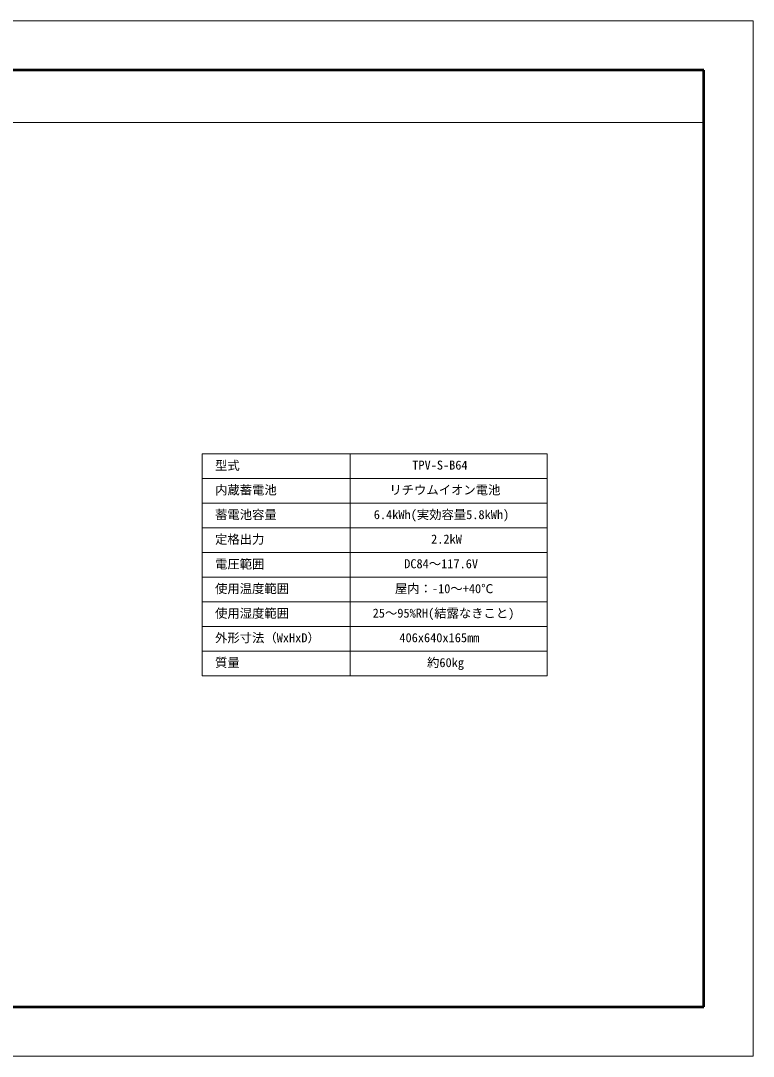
# Model space of a CAD drawing. Units: millimetres, scale not verified. Extents: x -1485 to 1485, y -1050 to 1050.
# Drawn here: x 0 to 1485, y -1050 to 1050 of the extents above; entities that cross this region are included whole.
import ezdxf
from ezdxf.enums import TextEntityAlignment as Align

# ---------------------------------------------------------------- set-up
doc = ezdxf.new("R2010")
doc.units = ezdxf.units.MM
doc.header["$LTSCALE"] = 10
for name, color, linetype, lineweight in [('0-0_0', 7, 'Continuous', 18), ('0-2_用紙枠', 7, 'Continuous', 18), ('0-3_図面枠', 7, 'Continuous', 50)]:
    doc.layers.add(name, color=color, linetype=linetype, lineweight=lineweight)
doc.styles.add('ＭＳ ゴシック', font='')
doc.styles.get('ＭＳ ゴシック').set_extended_font_data('MS Gothic')

msp = doc.modelspace()

# ---------------------------------------------------------------- linework, layer by layer
at = {"layer": '0-0_0'}
for p, q in [((367.5, 171.69), (1067.5, 171.69)), ((367.5, 171.69), (367.5, -278.31)), ((667.5, 171.69), (667.5, -278.31)), ((1067.5, 171.69), (1067.5, -278.31)), ((367.5, 121.69), (1067.5, 121.69)), ((367.5, 71.69), (1067.5, 71.69)), ((367.5, 21.69), (1067.5, 21.69)), ((367.5, -28.31), (1067.5, -28.31)), ((367.5, -78.31), (1067.5, -78.31)), ((367.5, -128.31), (1067.5, -128.31)), ((367.5, -178.31), (1067.5, -178.31)), ((367.5, -228.31), (1067.5, -228.31)), ((367.5, -278.31), (1067.5, -278.31))]:
    msp.add_line(p, q, dxfattribs=at)
at = {"layer": '0-2_用紙枠'}
msp.add_lwpolyline([(-1485, -1050), (1485, -1050), (1485, 1050), (-1485, 1050)], close=True, dxfattribs=at)
at = {"layer": '0-3_図面枠'}
for p, q in [((1385, 950), (-1285, 950)), ((1385, -950), (1385, 950)), ((-1285, -950), (1385, -950))]:
    msp.add_line(p, q, dxfattribs=at)
at = {"layer": '0-3_図面枠', "lineweight": 18}
msp.add_line((1385, 843.39), (-1285, 843.39), dxfattribs=at)

# ---------------------------------------------------------------- texts
at = {"layer": '0-0_0', "style": 'ＭＳ ゴシック'}
for s, p in [('  型式', (369, 133.46)), ('TPV-S-B64', (793.69, 134.19)), ('  内蔵蓄電池', (369, 83.74)), ('リチウムイオン電池', (747.33, 83.91)), ('  蓄電池容量', (369, 33.8)), ('6.4kWh(実効容量5.8kWh)', (715.68, 33.8)), ('  定格出力', (369, -16.26)), ('2.2kW', (831.87, -15.81)), ('  電圧範囲', (369, -66.43)), ('DC84～117.6V', (777.33, -65.81)), ('  使用温度範囲', (369, -116.32)), ('屋内：-10～+40℃', (758.52, -116.37)), ('  使用湿度範囲', (369, -166.32)), ('25～95%RH(結露なきこと)', (713.43, -165.98)), ('  外形寸法（WxHxD）', (369, -215.98)), ('406x640x165mm', (767.61, -215.81)), ('  質量', (369, -265.98)), ('約60kg', (823.69, -266.26))]:
    msp.add_text(s, height=18.33, dxfattribs=at).set_placement(p, align=Align.BOTTOM_LEFT)

doc.saveas('drawing.dxf')
